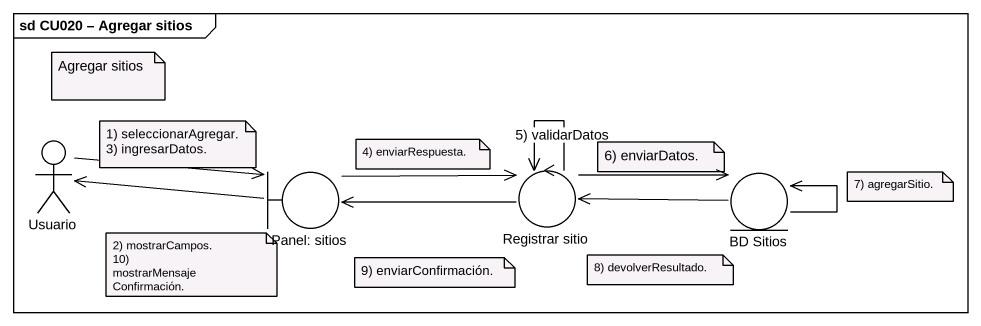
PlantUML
@startuml
mainframe sd CU020 – Agregar sitios
actor Usuario
boundary "Panel: sitios" as Panel_sitios
control "Registrar sitio" as Registrar_sitio
entity "BD Sitios" as BD_Sitios
Usuario -right-> Panel_sitios
Panel_sitios -left-> Usuario
Panel_sitios -right-> Registrar_sitio
Registrar_sitio -left-> Panel_sitios
Registrar_sitio --> Registrar_sitio : 5) validarDatos
Registrar_sitio -right-> BD_Sitios
BD_Sitios -left-> Registrar_sitio
BD_Sitios --> BD_Sitios
note as N1
  Agregar sitios
end note
note as N2
  1) seleccionarAgregar.
  3) ingresarDatos.
end note
note as N3
  4) enviarRespuesta.
end note
note as N4
  6) enviarDatos.
end note
note as N5
  7) agregarSitio.
end note
note as N6
  2) mostrarCampos.
  10) mostrarMensajeConfirmación.
end note
note as N7
  9) enviarConfirmación.
end note
note as N8
  8) devolverResultado.
end note
@enduml
